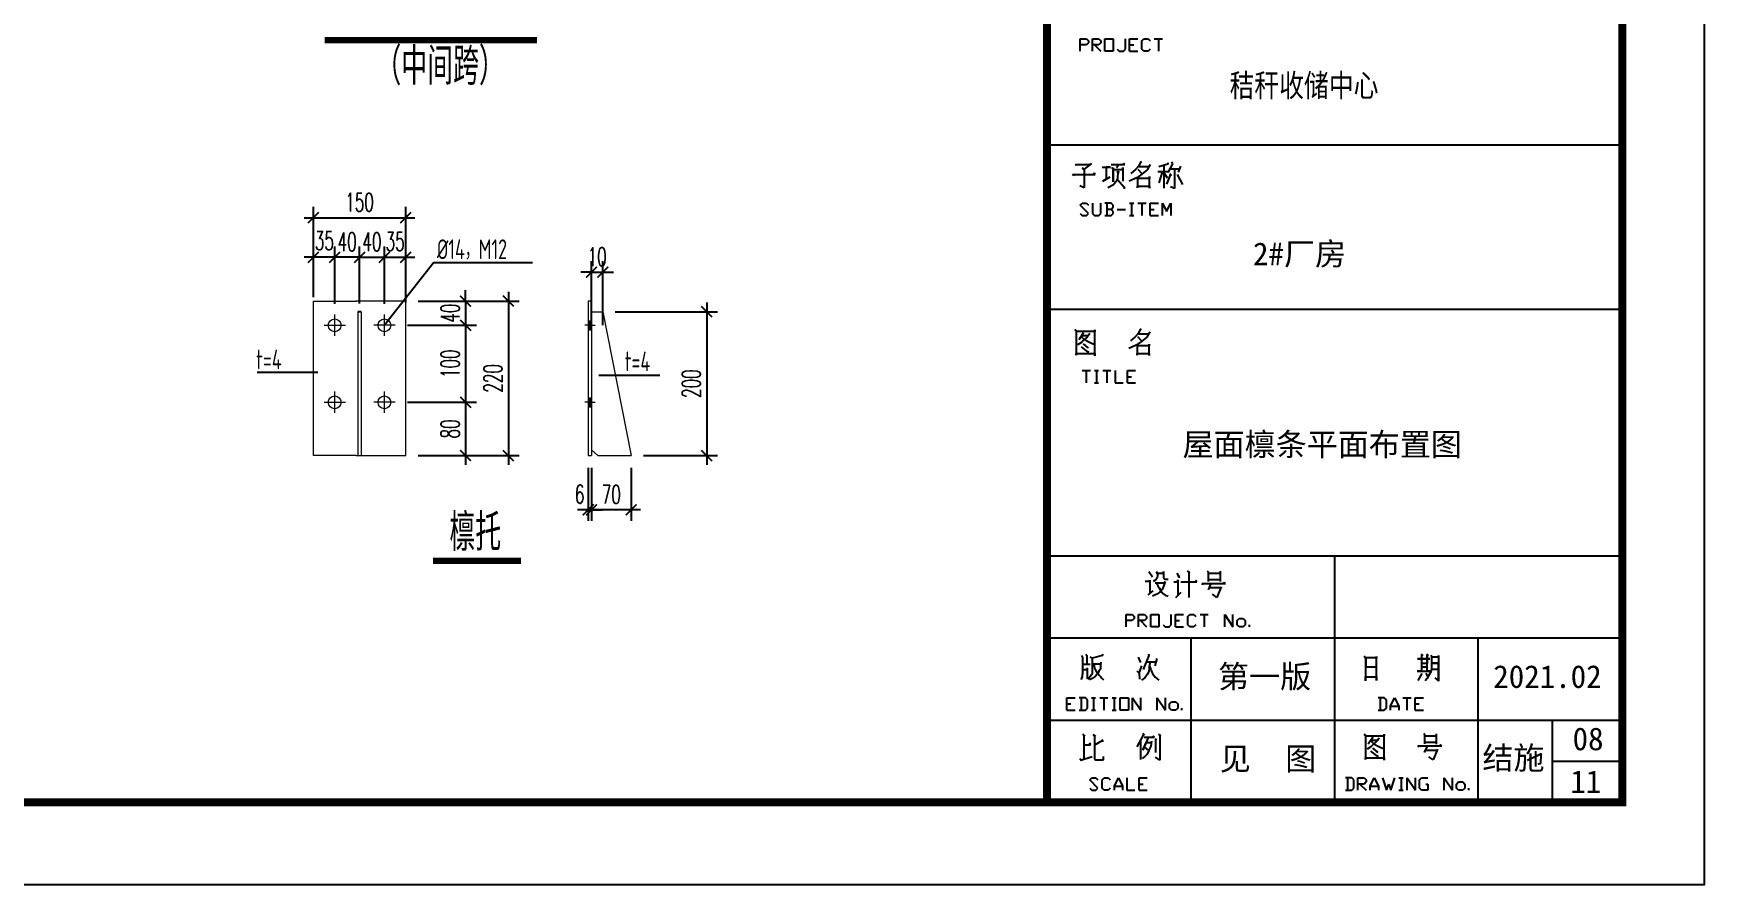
# Model space of a CAD drawing. Extents: x -307088 to 5640332, y -3541089 to -2181377.
# Drawn here: x 5560531 to 5591026, y -3411089 to -3395557 of the extents above; entities that cross this region are included whole.
import ezdxf

# ---------------------------------------------------------------- set-up
doc = ezdxf.new("R2010")
doc.units = 0
doc.header["$LTSCALE"] = 100
doc.header["$MEASUREMENT"] = 0
doc.layers.get('0').update_dxf_attribs({"linetype": 'CONTINUOUS'})
doc.layers.get('DEFPOINTS').update_dxf_attribs({"linetype": 'CONTINUOUS'})
for name, color, linetype in [('PUB_DIM', 3, 'CONTINUOUS'), ('PUB_TEXT', 7, 'CONTINUOUS'), ('PUB_TITLE', 4, 'CONTINUOUS'), ('标注', 7, 'CONTINUOUS'), ('螺栓', 15, 'CONTINUOUS')]:
    doc.layers.add(name, color=color, linetype=linetype)
doc.layers.add('轮廓线', color=3, linetype='CONTINUOUS', lineweight=9)
doc.styles.add('_HZTXT', font='tssdeng.shx', dxfattribs={"width": 0.8, "bigfont": 'HZTXT.shx'})
doc.styles.add('DIM_FONT', font='SIMPLEX.shx', dxfattribs={"width": 0.6, "bigfont": 'hztxt.shx'})
doc.styles.add('HZTXT1', font='simplex.shx', dxfattribs={"width": 0.7, "height": 1000, "bigfont": 'hztxt.shx'})
doc.styles.add('图签2', font='simhei.ttf', dxfattribs={"height": 1000})

# ---------------------------------------------------------------- blocks, each defined once
blk = doc.blocks.new('A$C24767006')
at = {"layer": 'PUB_TITLE'}
for p, q in [((683, 13972, 1874), (795, 13972, 1874)), ((683, 13747, 1874), (683, 13972, 1874)), ((795, 13859, 1874), (683, 13859, 1874)), ((795, 13972, 1874), (833, 13934, 1874)), ((833, 13897, 1874), (795, 13859, 1874)), ((833, 13934, 1874), (833, 13897, 1874)), ((908, 13972, 1874), (1020, 13972, 1874)), ((908, 13747, 1874), (908, 13972, 1874)), ((1020, 13859, 1874), (908, 13859, 1874)), ((945, 13859, 1874), (1058, 13747, 1874)), ((1020, 13972, 1874), (1058, 13934, 1874)), ((1058, 13897, 1874), (1020, 13859, 1874)), ((1058, 13934, 1874), (1058, 13897, 1874)), ((1133, 13972, 1874), (1283, 13972, 1874)), ((1133, 13747, 1874), (1133, 13972, 1874)), ((1283, 13747, 1874), (1133, 13747, 1874)), ((1283, 13972, 1874), (1283, 13747, 1874)), ((1358, 13784, 1874), (1395, 13747, 1874)), ((1395, 13747, 1874), (1470, 13747, 1874)), ((1470, 13747, 1874), (1508, 13784, 1874)), ((1508, 13784, 1874), (1508, 13972, 1874)), ((1583, 13972, 1874), (1733, 13972, 1874)), ((1583, 13747, 1874), (1583, 13972, 1874)), ((1583, 13859, 1874), (1658, 13859, 1874)), ((1583, 13747, 1874), (1733, 13747, 1874)), ((1808, 13934, 1874), (1845, 13972, 1874)), ((1808, 13784, 1874), (1808, 13934, 1874)), ((1845, 13747, 1874), (1808, 13784, 1874)), ((1845, 13972, 1874), (1920, 13972, 1874)), ((1920, 13747, 1874), (1845, 13747, 1874)), ((1920, 13972, 1874), (1958, 13934, 1874)), ((1958, 13784, 1874), (1920, 13747, 1874)), ((2033, 13972, 1874), (2183, 13972, 1874)), ((2108, 13972, 1874), (2108, 13747, 1874)), ((75, 12038, 1874), (10575, 12038, 1874)), ((593, 11677, 1874), (866, 11677, 1874)), ((609, 11661, 1874), (593, 11677, 1874)), ((625, 11677, 1874), (609, 11661, 1874)), ((719, 11609, 1874), (756, 11593, 1874)), ((756, 11593, 1874), (719, 11609, 1874)), ((887, 11698, 1874), (756, 11593, 1874)), ((756, 11593, 1874), (756, 11252, 1874)), ((866, 11677, 1874), (887, 11698, 1874)), ((1082, 11630, 1874), (1234, 11630, 1874)), ((1155, 11630, 1874), (1155, 11409, 1874)), ((1234, 11630, 1874), (1155, 11630, 1874)), ((1244, 11677, 1874), (1496, 11677, 1874)), ((1255, 11624, 1874), (1281, 11609, 1874)), ((1281, 11609, 1874), (1281, 11362, 1874)), ((1386, 11672, 1874), (1344, 11614, 1874)), ((1475, 11698, 1874), (1460, 11677, 1874)), ((1460, 11624, 1874), (1460, 11372, 1874)), ((1460, 11588, 1874), (1460, 11624, 1874)), ((1496, 11677, 1874), (1475, 11698, 1874)), ((1743, 11645, 1874), (1691, 11588, 1874)), ((1733, 11593, 1874), (1806, 11514, 1874)), ((1790, 11724, 1874), (1743, 11645, 1874)), ((1754, 11640, 1874), (1932, 11640, 1874)), ((1780, 11740, 1874), (1801, 11714, 1874)), ((1801, 11714, 1874), (1790, 11724, 1874)), ((1958, 11677, 1874), (1906, 11582, 1874)), ((1932, 11640, 1874), (1958, 11677, 1874)), ((2279, 11682, 1874), (2116, 11635, 1874)), ((2210, 11661, 1874), (2210, 11246, 1874)), ((2279, 11708, 1874), (2279, 11682, 1874)), ((2368, 11687, 1874), (2279, 11530, 1874)), ((2310, 11598, 1874), (2494, 11598, 1874)), ((2347, 11729, 1874), (2368, 11687, 1874)), ((2399, 11598, 1874), (2399, 11241, 1874)), ((2510, 11645, 1874), (2468, 11540, 1874)), ((541, 11493, 1874), (956, 11493, 1874)), ((562, 11477, 1874), (541, 11493, 1874)), ((588, 11498, 1874), (562, 11477, 1874)), ((756, 11252, 1874), (672, 11288, 1874)), ((935, 11519, 1874), (914, 11498, 1874)), ((956, 11493, 1874), (935, 11519, 1874)), ((1097, 11372, 1874), (1229, 11451, 1874)), ((1155, 11409, 1874), (1097, 11372, 1874)), ((1286, 11304, 1874), (1187, 11252, 1874)), ((1281, 11588, 1874), (1460, 11588, 1874)), ((1281, 11362, 1874), (1281, 11588, 1874)), ((1334, 11362, 1874), (1286, 11304, 1874)), ((1360, 11425, 1874), (1334, 11362, 1874)), ((1344, 11551, 1874), (1391, 11535, 1874)), ((1370, 11546, 1874), (1360, 11425, 1874)), ((1391, 11535, 1874), (1370, 11546, 1874)), ((1370, 11399, 1874), (1481, 11262, 1874)), ((1712, 11435, 1874), (1575, 11372, 1874)), ((1691, 11588, 1874), (1607, 11514, 1874)), ((1806, 11504, 1874), (1712, 11435, 1874)), ((1717, 11451, 1874), (1727, 11441, 1874)), ((1727, 11441, 1874), (1727, 11252, 1874)), ((1948, 11425, 1874), (1738, 11425, 1874)), ((1906, 11582, 1874), (1806, 11504, 1874)), ((1948, 11456, 1874), (1948, 11425, 1874)), ((1948, 11246, 1874), (1948, 11456, 1874)), ((2100, 11551, 1874), (2279, 11551, 1874)), ((2179, 11540, 1874), (2116, 11341, 1874)), ((2221, 11514, 1874), (2268, 11435, 1874)), ((2331, 11504, 1874), (2258, 11320, 1874)), ((2315, 11514, 1874), (2347, 11477, 1874)), ((2452, 11498, 1874), (2546, 11315, 1874)), ((1486, 11278, 1874), (1481, 11236, 1874)), ((1481, 11262, 1874), (1486, 11278, 1874)), ((1727, 11283, 1874), (1948, 11283, 1874)), ((1727, 11252, 1874), (1727, 11283, 1874)), ((1948, 11283, 1874), (1948, 11246, 1874)), ((2399, 11241, 1874), (2331, 11273, 1874)), ((683, 10934, 1874), (720, 10972, 1874)), ((833, 10784, 1874), (683, 10934, 1874)), ((683, 10784, 1874), (720, 10747, 1874)), ((720, 10972, 1874), (795, 10972, 1874)), ((720, 10747, 1874), (795, 10747, 1874)), ((795, 10972, 1874), (833, 10934, 1874)), ((795, 10747, 1874), (833, 10784, 1874)), ((908, 10972, 1874), (908, 10784, 1874)), ((908, 10784, 1874), (945, 10747, 1874)), ((945, 10747, 1874), (1020, 10747, 1874)), ((1020, 10747, 1874), (1058, 10784, 1874)), ((1058, 10784, 1874), (1058, 10972, 1874)), ((1245, 10972, 1874), (1133, 10972, 1874)), ((1133, 10747, 1874), (1245, 10747, 1874)), ((1170, 10972, 1874), (1170, 10747, 1874)), ((1245, 10859, 1874), (1170, 10859, 1874)), ((1283, 10934, 1874), (1245, 10972, 1874)), ((1245, 10859, 1874), (1283, 10897, 1874)), ((1283, 10822, 1874), (1245, 10859, 1874)), ((1245, 10747, 1874), (1283, 10784, 1874)), ((1283, 10897, 1874), (1283, 10934, 1874)), ((1283, 10784, 1874), (1283, 10822, 1874)), ((1358, 10859, 1874), (1508, 10859, 1874)), ((1583, 10972, 1874), (1658, 10972, 1874)), ((1583, 10747, 1874), (1658, 10747, 1874)), ((1620, 10972, 1874), (1620, 10747, 1874)), ((1733, 10972, 1874), (1883, 10972, 1874)), ((1808, 10972, 1874), (1808, 10747, 1874)), ((1958, 10972, 1874), (2108, 10972, 1874)), ((1958, 10747, 1874), (1958, 10972, 1874)), ((1958, 10859, 1874), (2033, 10859, 1874)), ((1958, 10747, 1874), (2108, 10747, 1874)), ((2183, 10972, 1874), (2258, 10822, 1874)), ((2183, 10747, 1874), (2183, 10972, 1874)), ((2258, 10822, 1874), (2333, 10972, 1874)), ((2333, 10972, 1874), (2333, 10747, 1874)), ((75, 9038, 1874), (10575, 9038, 1874)), ((576, 8665, 1874), (607, 8644, 1874)), ((607, 8644, 1874), (607, 8198, 1874)), ((949, 8628, 1874), (607, 8628, 1874)), ((733, 8597, 1874), (655, 8481, 1874)), ((718, 8607, 1874), (744, 8586, 1874)), ((718, 8555, 1874), (823, 8555, 1874)), ((744, 8586, 1874), (733, 8597, 1874)), ((854, 8591, 1874), (807, 8528, 1874)), ((823, 8555, 1874), (854, 8591, 1874)), ((949, 8660, 1874), (949, 8628, 1874)), ((949, 8187, 1874), (949, 8660, 1874)), ((1736, 8591, 1874), (1684, 8534, 1874)), ((1726, 8539, 1874), (1799, 8460, 1874)), ((1783, 8670, 1874), (1736, 8591, 1874)), ((1747, 8586, 1874), (1925, 8586, 1874)), ((1773, 8686, 1874), (1794, 8660, 1874)), ((1794, 8660, 1874), (1783, 8670, 1874)), ((1951, 8623, 1874), (1899, 8528, 1874)), ((1925, 8586, 1874), (1951, 8623, 1874)), ((702, 8429, 1874), (634, 8387, 1874)), ((697, 8350, 1874), (823, 8255, 1874)), ((749, 8476, 1874), (702, 8429, 1874)), ((707, 8534, 1874), (760, 8486, 1874)), ((733, 8408, 1874), (817, 8339, 1874)), ((807, 8528, 1874), (749, 8476, 1874)), ((760, 8486, 1874), (828, 8450, 1874)), ((823, 8350, 1874), (807, 8324, 1874)), ((833, 8271, 1874), (812, 8245, 1874)), ((817, 8339, 1874), (823, 8350, 1874)), ((823, 8255, 1874), (833, 8271, 1874)), ((828, 8450, 1874), (886, 8418, 1874)), ((886, 8418, 1874), (938, 8402, 1874)), ((1705, 8381, 1874), (1568, 8318, 1874)), ((1684, 8534, 1874), (1600, 8460, 1874)), ((1799, 8450, 1874), (1705, 8381, 1874)), ((1710, 8397, 1874), (1720, 8387, 1874)), ((1720, 8387, 1874), (1720, 8198, 1874)), ((1941, 8371, 1874), (1731, 8371, 1874)), ((1899, 8528, 1874), (1799, 8450, 1874)), ((1941, 8402, 1874), (1941, 8371, 1874)), ((1941, 8192, 1874), (1941, 8402, 1874)), ((607, 8229, 1874), (949, 8229, 1874)), ((607, 8198, 1874), (607, 8229, 1874)), ((949, 8229, 1874), (949, 8187, 1874)), ((1720, 8229, 1874), (1941, 8229, 1874)), ((1720, 8198, 1874), (1720, 8229, 1874)), ((1941, 8229, 1874), (1941, 8192, 1874)), ((718, 7917, 1874), (868, 7917, 1874)), ((793, 7917, 1874), (793, 7692, 1874)), ((943, 7917, 1874), (1018, 7917, 1874)), ((943, 7692, 1874), (1018, 7692, 1874)), ((981, 7917, 1874), (981, 7692, 1874)), ((1093, 7917, 1874), (1243, 7917, 1874)), ((1168, 7917, 1874), (1168, 7692, 1874)), ((1318, 7917, 1874), (1318, 7692, 1874)), ((1318, 7692, 1874), (1468, 7692, 1874)), ((1543, 7917, 1874), (1693, 7917, 1874)), ((1543, 7692, 1874), (1543, 7917, 1874)), ((1543, 7804, 1874), (1618, 7804, 1874)), ((1543, 7692, 1874), (1693, 7692, 1874)), ((75, 4538, 1874), (10575, 4538, 1874)), ((5323, 4538, 1874), (5323, 38, 1874)), ((1864, 4076, 1874), (1953, 4076, 1874)), ((1932, 4250, 1874), (2001, 4155, 1874)), ((1953, 4092, 1874), (1953, 3856, 1874)), ((1953, 4076, 1874), (1953, 4092, 1874)), ((2064, 4097, 1874), (2011, 4066, 1874)), ((2048, 4045, 1874), (2221, 4045, 1874)), ((2085, 4134, 1874), (2064, 4097, 1874)), ((2069, 4250, 1874), (2085, 4223, 1874)), ((2079, 4024, 1874), (2100, 3992, 1874)), ((2085, 4223, 1874), (2090, 4176, 1874)), ((2090, 4176, 1874), (2085, 4134, 1874)), ((2090, 4223, 1874), (2200, 4223, 1874)), ((2100, 3992, 1874), (2121, 3950, 1874)), ((2205, 3998, 1874), (2174, 3924, 1874)), ((2200, 4250, 1874), (2200, 4139, 1874)), ((2200, 4223, 1874), (2200, 4250, 1874)), ((2200, 4139, 1874), (2211, 4118, 1874)), ((2232, 4066, 1874), (2205, 3998, 1874)), ((2211, 4118, 1874), (2232, 4108, 1874)), ((2221, 4045, 1874), (2232, 4066, 1874)), ((2232, 4108, 1874), (2289, 4108, 1874)), ((2389, 4061, 1874), (2463, 4061, 1874)), ((2442, 4223, 1874), (2489, 4139, 1874)), ((2463, 4097, 1874), (2463, 3809, 1874)), ((2463, 4061, 1874), (2463, 4097, 1874)), ((2499, 4155, 1874), (2468, 4171, 1874)), ((2489, 4139, 1874), (2499, 4155, 1874)), ((2520, 4061, 1874), (2809, 4061, 1874)), ((2636, 4265, 1874), (2678, 4229, 1874)), ((2662, 4250, 1874), (2662, 3777, 1874)), ((2678, 4229, 1874), (2662, 4250, 1874)), ((2793, 4087, 1874), (2778, 4061, 1874)), ((2809, 4061, 1874), (2793, 4087, 1874)), ((2898, 4034, 1874), (3334, 4034, 1874)), ((2925, 4013, 1874), (2898, 4034, 1874)), ((2935, 4029, 1874), (2925, 4013, 1874)), ((2998, 4260, 1874), (3019, 4244, 1874)), ((3014, 4218, 1874), (3229, 4218, 1874)), ((3014, 4103, 1874), (3229, 4103, 1874)), ((3066, 4029, 1874), (3014, 3914, 1874)), ((3019, 4244, 1874), (3019, 4071, 1874)), ((3255, 3971, 1874), (3177, 3777, 1874)), ((3234, 4255, 1874), (3234, 4066, 1874)), ((3308, 4050, 1874), (3282, 4029, 1874)), ((3334, 4034, 1874), (3308, 4050, 1874)), ((1922, 3824, 1874), (2011, 3898, 1874)), ((1953, 3856, 1874), (1922, 3824, 1874)), ((2079, 3835, 1874), (2001, 3803, 1874)), ((2132, 3872, 1874), (2079, 3835, 1874)), ((2121, 3950, 1874), (2158, 3893, 1874)), ((2174, 3924, 1874), (2132, 3872, 1874)), ((2158, 3893, 1874), (2190, 3851, 1874)), ((2190, 3851, 1874), (2232, 3819, 1874)), ((2232, 3819, 1874), (2284, 3798, 1874)), ((2426, 3777, 1874), (2526, 3872, 1874)), ((3030, 3956, 1874), (3234, 3956, 1874)), ((3177, 3777, 1874), (3098, 3835, 1874)), ((1519, 3467, 1874), (1631, 3467, 1874)), ((1519, 3242, 1874), (1519, 3467, 1874)), ((1631, 3467, 1874), (1669, 3429, 1874)), ((1669, 3392, 1874), (1631, 3354, 1874)), ((1669, 3429, 1874), (1669, 3392, 1874)), ((1744, 3467, 1874), (1856, 3467, 1874)), ((1744, 3242, 1874), (1744, 3467, 1874)), ((1856, 3467, 1874), (1894, 3429, 1874)), ((1894, 3392, 1874), (1856, 3354, 1874)), ((1894, 3429, 1874), (1894, 3392, 1874)), ((1969, 3467, 1874), (2119, 3467, 1874)), ((1969, 3242, 1874), (1969, 3467, 1874)), ((2119, 3467, 1874), (2119, 3242, 1874)), ((2344, 3279, 1874), (2344, 3467, 1874)), ((2419, 3467, 1874), (2569, 3467, 1874)), ((2419, 3242, 1874), (2419, 3467, 1874)), ((2644, 3429, 1874), (2681, 3467, 1874)), ((2644, 3279, 1874), (2644, 3429, 1874)), ((2681, 3467, 1874), (2756, 3467, 1874)), ((2756, 3467, 1874), (2794, 3429, 1874)), ((2869, 3467, 1874), (3019, 3467, 1874)), ((2944, 3467, 1874), (2944, 3242, 1874)), ((3319, 3467, 1874), (3469, 3242, 1874)), ((3319, 3242, 1874), (3319, 3467, 1874)), ((3469, 3242, 1874), (3469, 3467, 1874)), ((3544, 3354, 1874), (3581, 3392, 1874)), ((3581, 3392, 1874), (3656, 3392, 1874)), ((3656, 3392, 1874), (3694, 3354, 1874)), ((1631, 3354, 1874), (1519, 3354, 1874)), ((1856, 3354, 1874), (1744, 3354, 1874)), ((1781, 3354, 1874), (1894, 3242, 1874)), ((2119, 3242, 1874), (1969, 3242, 1874)), ((2194, 3279, 1874), (2231, 3242, 1874)), ((2231, 3242, 1874), (2306, 3242, 1874)), ((2306, 3242, 1874), (2344, 3279, 1874)), ((2419, 3354, 1874), (2494, 3354, 1874)), ((2419, 3242, 1874), (2569, 3242, 1874)), ((2681, 3242, 1874), (2644, 3279, 1874)), ((2756, 3242, 1874), (2681, 3242, 1874)), ((2794, 3279, 1874), (2756, 3242, 1874)), ((3544, 3279, 1874), (3544, 3354, 1874)), ((3581, 3242, 1874), (3544, 3279, 1874)), ((3656, 3242, 1874), (3581, 3242, 1874)), ((3694, 3279, 1874), (3656, 3242, 1874)), ((3694, 3354, 1874), (3694, 3279, 1874)), ((3769, 3242, 1874), (3769, 3279, 1874)), ((75, 3038, 1874), (10575, 3038, 1874)), ((1926, 2746, 1874), (1936, 2715, 1874)), ((2698, 3038, 1874), (2698, 38, 1874)), ((6901, 2746, 1874), (6932, 2720, 1874)), ((7006, 2746, 1874), (7032, 2720, 1874)), ((7936, 3038, 1874), (7936, 38, 1874)), ((703, 2715, 1874), (724, 2683, 1874)), ((724, 2683, 1874), (724, 2384, 1874)), ((724, 2557, 1874), (865, 2557, 1874)), ((729, 2463, 1874), (808, 2463, 1874)), ((781, 2741, 1874), (802, 2715, 1874)), ((802, 2715, 1874), (802, 2557, 1874)), ((808, 2494, 1874), (808, 2290, 1874)), ((897, 2668, 1874), (865, 2694, 1874)), ((1091, 2715, 1874), (897, 2668, 1874)), ((902, 2673, 1874), (902, 2389, 1874)), ((907, 2568, 1874), (1060, 2568, 1874)), ((928, 2552, 1874), (939, 2526, 1874)), ((939, 2526, 1874), (944, 2489, 1874)), ((944, 2489, 1874), (955, 2463, 1874)), ((955, 2463, 1874), (981, 2421, 1874)), ((1039, 2458, 1874), (1023, 2431, 1874)), ((1049, 2479, 1874), (1039, 2458, 1874)), ((1054, 2510, 1874), (1049, 2479, 1874)), ((1060, 2594, 1874), (1054, 2552, 1874)), ((1054, 2552, 1874), (1054, 2510, 1874)), ((1086, 2741, 1874), (1091, 2715, 1874)), ((1737, 2689, 1874), (1784, 2589, 1874)), ((1758, 2395, 1874), (1805, 2531, 1874)), ((1936, 2715, 1874), (1831, 2463, 1874)), ((1889, 2605, 1874), (2062, 2605, 1874)), ((1942, 2473, 1874), (1931, 2437, 1874)), ((1942, 2594, 1874), (1952, 2573, 1874)), ((1952, 2573, 1874), (1942, 2510, 1874)), ((1942, 2510, 1874), (1942, 2473, 1874)), ((1947, 2521, 1874), (1957, 2494, 1874)), ((1957, 2494, 1874), (1968, 2468, 1874)), ((1968, 2468, 1874), (1978, 2442, 1874)), ((1978, 2442, 1874), (1989, 2416, 1874)), ((2078, 2662, 1874), (2041, 2531, 1874)), ((5866, 2710, 1874), (5887, 2678, 1874)), ((5887, 2678, 1874), (5887, 2258, 1874)), ((5893, 2673, 1874), (5893, 2510, 1874)), ((6087, 2673, 1874), (5893, 2673, 1874)), ((5893, 2510, 1874), (6092, 2510, 1874)), ((6087, 2699, 1874), (6087, 2673, 1874)), ((6087, 2263, 1874), (6087, 2699, 1874)), ((6838, 2657, 1874), (7063, 2657, 1874)), ((7011, 2657, 1874), (6838, 2657, 1874)), ((6901, 2510, 1874), (7011, 2510, 1874)), ((7011, 2573, 1874), (6906, 2573, 1874)), ((6911, 2736, 1874), (6911, 2431, 1874)), ((6932, 2720, 1874), (6911, 2736, 1874)), ((7011, 2736, 1874), (7011, 2657, 1874)), ((7011, 2431, 1874), (7011, 2736, 1874)), ((7011, 2657, 1874), (7011, 2573, 1874)), ((7063, 2657, 1874), (7011, 2657, 1874)), ((7090, 2463, 1874), (7074, 2410, 1874)), ((7079, 2725, 1874), (7090, 2699, 1874)), ((7090, 2699, 1874), (7090, 2463, 1874)), ((7090, 2694, 1874), (7221, 2694, 1874)), ((7100, 2578, 1874), (7216, 2578, 1874)), ((7221, 2578, 1874), (7100, 2578, 1874)), ((7216, 2463, 1874), (7100, 2463, 1874)), ((7216, 2578, 1874), (7216, 2463, 1874)), ((7221, 2720, 1874), (7221, 2248, 1874)), ((7221, 2694, 1874), (7221, 2720, 1874)), ((7221, 2248, 1874), (7221, 2578, 1874)), ((708, 2305, 1874), (697, 2274, 1874)), ((718, 2337, 1874), (708, 2305, 1874)), ((724, 2384, 1874), (718, 2358, 1874)), ((718, 2358, 1874), (718, 2337, 1874)), ((886, 2363, 1874), (823, 2279, 1874)), ((897, 2295, 1874), (850, 2274, 1874)), ((902, 2389, 1874), (886, 2363, 1874)), ((934, 2321, 1874), (897, 2295, 1874)), ((960, 2342, 1874), (934, 2321, 1874)), ((986, 2368, 1874), (960, 2342, 1874)), ((981, 2421, 1874), (1002, 2389, 1874)), ((1007, 2400, 1874), (986, 2368, 1874)), ((1002, 2389, 1874), (1028, 2358, 1874)), ((1023, 2431, 1874), (1007, 2400, 1874)), ((1028, 2358, 1874), (1049, 2332, 1874)), ((1049, 2332, 1874), (1075, 2305, 1874)), ((1075, 2305, 1874), (1107, 2274, 1874)), ((1716, 2437, 1874), (1758, 2395, 1874)), ((1758, 2395, 1874), (1763, 2284, 1874)), ((1858, 2311, 1874), (1800, 2269, 1874)), ((1879, 2332, 1874), (1858, 2311, 1874)), ((1894, 2353, 1874), (1879, 2332, 1874)), ((1910, 2379, 1874), (1894, 2353, 1874)), ((1926, 2405, 1874), (1910, 2379, 1874)), ((1931, 2437, 1874), (1926, 2405, 1874)), ((1989, 2416, 1874), (1999, 2389, 1874)), ((1999, 2389, 1874), (2015, 2368, 1874)), ((2015, 2368, 1874), (2036, 2342, 1874)), ((2036, 2342, 1874), (2052, 2321, 1874)), ((2052, 2321, 1874), (2078, 2300, 1874)), ((2078, 2300, 1874), (2115, 2269, 1874)), ((5887, 2326, 1874), (6087, 2326, 1874)), ((5887, 2258, 1874), (5887, 2326, 1874)), ((6087, 2326, 1874), (6087, 2263, 1874)), ((6832, 2431, 1874), (7074, 2431, 1874)), ((6911, 2431, 1874), (6832, 2431, 1874)), ((6916, 2389, 1874), (6843, 2263, 1874)), ((7011, 2295, 1874), (6979, 2258, 1874)), ((6990, 2395, 1874), (7021, 2332, 1874)), ((7074, 2431, 1874), (7011, 2431, 1874)), ((7037, 2347, 1874), (7011, 2295, 1874)), ((7074, 2410, 1874), (7037, 2347, 1874)), ((7153, 2311, 1874), (7221, 2258, 1874)), ((437, 1946, 1874), (587, 1946, 1874)), ((437, 1721, 1874), (437, 1946, 1874)), ((437, 1834, 1874), (512, 1834, 1874)), ((775, 1946, 1874), (662, 1946, 1874)), ((700, 1946, 1874), (700, 1721, 1874)), ((812, 1909, 1874), (775, 1946, 1874)), ((812, 1759, 1874), (812, 1909, 1874)), ((887, 1946, 1874), (962, 1946, 1874)), ((925, 1946, 1874), (925, 1721, 1874)), ((1037, 1946, 1874), (1187, 1946, 1874)), ((1112, 1946, 1874), (1112, 1721, 1874)), ((1262, 1946, 1874), (1337, 1946, 1874)), ((1300, 1946, 1874), (1300, 1721, 1874)), ((1412, 1946, 1874), (1562, 1946, 1874)), ((1412, 1721, 1874), (1412, 1946, 1874)), ((1562, 1946, 1874), (1562, 1721, 1874)), ((1637, 1946, 1874), (1787, 1721, 1874)), ((1637, 1721, 1874), (1637, 1946, 1874)), ((1787, 1721, 1874), (1787, 1946, 1874)), ((2087, 1946, 1874), (2237, 1721, 1874)), ((2087, 1721, 1874), (2087, 1946, 1874)), ((2237, 1721, 1874), (2237, 1946, 1874)), ((2312, 1834, 1874), (2350, 1871, 1874)), ((2312, 1759, 1874), (2312, 1834, 1874)), ((2350, 1871, 1874), (2425, 1871, 1874)), ((2425, 1871, 1874), (2462, 1834, 1874)), ((2462, 1834, 1874), (2462, 1759, 1874)), ((6231, 1946, 1874), (6118, 1946, 1874)), ((6156, 1946, 1874), (6156, 1721, 1874)), ((6268, 1909, 1874), (6231, 1946, 1874)), ((6268, 1759, 1874), (6268, 1909, 1874)), ((6343, 1796, 1874), (6418, 1946, 1874)), ((6418, 1946, 1874), (6493, 1796, 1874)), ((6568, 1946, 1874), (6718, 1946, 1874)), ((6643, 1946, 1874), (6643, 1721, 1874)), ((6793, 1946, 1874), (6943, 1946, 1874)), ((6793, 1721, 1874), (6793, 1946, 1874)), ((6793, 1834, 1874), (6868, 1834, 1874)), ((75, 1538, 1874), (10575, 1538, 1874)), ((437, 1721, 1874), (587, 1721, 1874)), ((662, 1721, 1874), (775, 1721, 1874)), ((775, 1721, 1874), (812, 1759, 1874)), ((887, 1721, 1874), (962, 1721, 1874)), ((1262, 1721, 1874), (1337, 1721, 1874)), ((1562, 1721, 1874), (1412, 1721, 1874)), ((2350, 1721, 1874), (2312, 1759, 1874)), ((2425, 1721, 1874), (2350, 1721, 1874)), ((2462, 1759, 1874), (2425, 1721, 1874)), ((2537, 1721, 1874), (2537, 1759, 1874)), ((6118, 1721, 1874), (6231, 1721, 1874)), ((6231, 1721, 1874), (6268, 1759, 1874)), ((6343, 1796, 1874), (6493, 1796, 1874)), ((6343, 1721, 1874), (6343, 1796, 1874)), ((6493, 1796, 1874), (6493, 1721, 1874)), ((6793, 1721, 1874), (6943, 1721, 1874)), ((9296, 1538, 1874), (9296, 38, 1874)), ((725, 1280, 1874), (767, 1248, 1874)), ((746, 1259, 1874), (746, 823, 1874)), ((914, 1275, 1874), (961, 1248, 1874)), ((945, 1259, 1874), (945, 834, 1874)), ((1838, 1275, 1874), (1712, 1049, 1874)), ((1822, 1301, 1874), (1854, 1264, 1874)), ((1922, 1222, 1874), (1822, 991, 1874)), ((1854, 1264, 1874), (1838, 1275, 1874)), ((1848, 1227, 1874), (2037, 1227, 1874)), ((2016, 1248, 1874), (2001, 1227, 1874)), ((2037, 1227, 1874), (2016, 1248, 1874)), ((2111, 1285, 1874), (2153, 1259, 1874)), ((2132, 1269, 1874), (2132, 807, 1874)), ((2153, 1259, 1874), (2132, 1269, 1874)), ((5857, 1285, 1874), (5889, 1264, 1874)), ((5889, 1264, 1874), (5889, 818, 1874)), ((6230, 1248, 1874), (5889, 1248, 1874)), ((5999, 1227, 1874), (6025, 1206, 1874)), ((6230, 1280, 1874), (6230, 1248, 1874)), ((6230, 807, 1874), (6230, 1280, 1874)), ((6944, 1296, 1874), (6965, 1280, 1874)), ((6960, 1254, 1874), (7175, 1254, 1874)), ((6965, 1280, 1874), (6965, 1107, 1874)), ((7180, 1290, 1874), (7180, 1101, 1874)), ((746, 1086, 1874), (872, 1086, 1874)), ((861, 1117, 1874), (830, 1086, 1874)), ((872, 1086, 1874), (861, 1117, 1874)), ((1087, 1164, 1874), (945, 1080, 1874)), ((1077, 1185, 1874), (1092, 1143, 1874)), ((1780, 1164, 1874), (1780, 818, 1874)), ((1822, 991, 1874), (1885, 1128, 1874)), ((1848, 1054, 1874), (1932, 981, 1874)), ((1885, 1128, 1874), (1980, 1128, 1874)), ((1927, 965, 1874), (1896, 912, 1874)), ((1948, 1012, 1874), (1927, 965, 1874)), ((1969, 1065, 1874), (1948, 1012, 1874)), ((1985, 1154, 1874), (1969, 1065, 1874)), ((2048, 1201, 1874), (2074, 1180, 1874)), ((2058, 1185, 1874), (2058, 949, 1874)), ((2074, 1180, 1874), (2058, 1185, 1874)), ((5983, 1049, 1874), (5915, 1007, 1874)), ((6015, 1217, 1874), (5936, 1101, 1874)), ((5978, 970, 1874), (6104, 876, 1874)), ((6030, 1096, 1874), (5983, 1049, 1874)), ((5988, 1154, 1874), (6041, 1107, 1874)), ((5999, 1175, 1874), (6104, 1175, 1874)), ((6025, 1206, 1874), (6015, 1217, 1874)), ((6015, 1028, 1874), (6099, 960, 1874)), ((6088, 1149, 1874), (6030, 1096, 1874)), ((6041, 1107, 1874), (6109, 1070, 1874)), ((6135, 1212, 1874), (6088, 1149, 1874)), ((6104, 970, 1874), (6088, 944, 1874)), ((6099, 960, 1874), (6104, 970, 1874)), ((6104, 1175, 1874), (6135, 1212, 1874)), ((6109, 1070, 1874), (6167, 1038, 1874)), ((6167, 1038, 1874), (6219, 1023, 1874)), ((6844, 1070, 1874), (7280, 1070, 1874)), ((6870, 1049, 1874), (6844, 1070, 1874)), ((6881, 1065, 1874), (6870, 1049, 1874)), ((6960, 1138, 1874), (7175, 1138, 1874)), ((7012, 1065, 1874), (6960, 949, 1874)), ((6975, 991, 1874), (7180, 991, 1874)), ((7201, 1007, 1874), (7122, 813, 1874)), ((7254, 1086, 1874), (7227, 1065, 1874)), ((7280, 1070, 1874), (7254, 1086, 1874)), ((672, 839, 1874), (704, 802, 1874)), ((693, 807, 1874), (898, 876, 1874)), ((945, 834, 1874), (945, 823, 1874)), ((945, 823, 1874), (966, 813, 1874)), ((966, 813, 1874), (1108, 813, 1874)), ((1108, 813, 1874), (1108, 876, 1874)), ((1859, 876, 1874), (1812, 839, 1874)), ((1896, 912, 1874), (1859, 876, 1874)), ((2132, 807, 1874), (2053, 860, 1874)), ((5889, 849, 1874), (6230, 849, 1874)), ((5889, 818, 1874), (5889, 849, 1874)), ((6114, 891, 1874), (6093, 865, 1874)), ((6104, 876, 1874), (6114, 891, 1874)), ((6230, 849, 1874), (6230, 807, 1874)), ((7122, 813, 1874), (7044, 870, 1874)), ((9296, 788, 1874), (10575, 788, 1874)), ((856, 447, 1874), (894, 485, 1874)), ((1006, 297, 1874), (856, 447, 1874)), ((894, 485, 1874), (969, 485, 1874)), ((969, 485, 1874), (1006, 447, 1874)), ((1081, 447, 1874), (1119, 485, 1874)), ((1081, 297, 1874), (1081, 447, 1874)), ((1119, 485, 1874), (1194, 485, 1874)), ((1194, 485, 1874), (1231, 447, 1874)), ((1306, 335, 1874), (1381, 485, 1874)), ((1306, 335, 1874), (1456, 335, 1874)), ((1306, 260, 1874), (1306, 335, 1874)), ((1381, 485, 1874), (1456, 335, 1874)), ((1456, 335, 1874), (1456, 260, 1874)), ((1531, 485, 1874), (1531, 260, 1874)), ((1756, 485, 1874), (1906, 485, 1874)), ((1756, 260, 1874), (1756, 485, 1874)), ((1756, 372, 1874), (1831, 372, 1874)), ((5636, 485, 1874), (5523, 485, 1874)), ((5561, 485, 1874), (5561, 260, 1874)), ((5673, 447, 1874), (5636, 485, 1874)), ((5673, 297, 1874), (5673, 447, 1874)), ((5748, 485, 1874), (5861, 485, 1874)), ((5748, 260, 1874), (5748, 485, 1874)), ((5861, 372, 1874), (5748, 372, 1874)), ((5786, 372, 1874), (5898, 260, 1874)), ((5861, 485, 1874), (5898, 447, 1874)), ((5898, 410, 1874), (5861, 372, 1874)), ((5898, 447, 1874), (5898, 410, 1874)), ((5973, 335, 1874), (6048, 485, 1874)), ((5973, 335, 1874), (6123, 335, 1874)), ((5973, 260, 1874), (5973, 335, 1874)), ((6048, 485, 1874), (6123, 335, 1874)), ((6123, 335, 1874), (6123, 260, 1874)), ((6198, 485, 1874), (6273, 260, 1874)), ((6273, 260, 1874), (6311, 372, 1874)), ((6311, 372, 1874), (6348, 260, 1874)), ((6348, 260, 1874), (6423, 485, 1874)), ((6498, 485, 1874), (6573, 485, 1874)), ((6536, 485, 1874), (6536, 260, 1874)), ((6648, 485, 1874), (6798, 260, 1874)), ((6648, 260, 1874), (6648, 485, 1874)), ((6798, 260, 1874), (6798, 485, 1874)), ((6873, 447, 1874), (6911, 485, 1874)), ((6873, 297, 1874), (6873, 447, 1874)), ((6911, 485, 1874), (7023, 485, 1874)), ((6986, 372, 1874), (7023, 372, 1874)), ((7023, 372, 1874), (7023, 260, 1874)), ((7323, 485, 1874), (7473, 260, 1874)), ((7323, 260, 1874), (7323, 485, 1874)), ((7473, 260, 1874), (7473, 485, 1874)), ((7548, 372, 1874), (7586, 410, 1874)), ((7548, 297, 1874), (7548, 372, 1874)), ((7586, 410, 1874), (7661, 410, 1874)), ((7661, 410, 1874), (7698, 372, 1874)), ((7698, 372, 1874), (7698, 297, 1874)), ((856, 297, 1874), (894, 260, 1874)), ((894, 260, 1874), (969, 260, 1874)), ((969, 260, 1874), (1006, 297, 1874)), ((1119, 260, 1874), (1081, 297, 1874)), ((1194, 260, 1874), (1119, 260, 1874)), ((1231, 297, 1874), (1194, 260, 1874)), ((1531, 260, 1874), (1681, 260, 1874)), ((1756, 260, 1874), (1906, 260, 1874)), ((5523, 260, 1874), (5636, 260, 1874)), ((5636, 260, 1874), (5673, 297, 1874)), ((6498, 260, 1874), (6573, 260, 1874)), ((6911, 260, 1874), (6873, 297, 1874)), ((7023, 260, 1874), (6911, 260, 1874)), ((7586, 260, 1874), (7548, 297, 1874)), ((7661, 260, 1874), (7586, 260, 1874)), ((7698, 297, 1874), (7661, 260, 1874)), ((7773, 260, 1874), (7773, 297, 1874))]:
    blk.add_line(p, q, dxfattribs=at)
at = {"layer": 'PUB_TITLE', "const_width": 150, "elevation": 1874}
blk.add_lwpolyline([(75, 60038), (75, 38)], dxfattribs=at)
at = {"layer": 'PUB_TITLE', "const_width": 75, "elevation": 1874}
blk.add_lwpolyline([(75, 38), (75, 18038), (10575, 18038), (10575, 38)], close=True, dxfattribs=at)
at = {"layer": 'PUB_TITLE', "color": 6, "style": '图签2', "width": 0.8}
blk.add_text('秸秆收储中心', height=415.3, dxfattribs=at).set_placement((3405, 12913, 1874))
at = {"layer": 'PUB_TITLE', "color": 6, "style": '图签2'}
blk.add_text('2#厂房', height=415.3, dxfattribs=at).set_placement((3835, 9840, 1874))
at = {"layer": 'PUB_TITLE', "style": '图签2'}
for s, height, p in [('第一版', 415.3, (3197, 2126, 1874)), ('2021.02', 415.3, (8219, 2126, 1874)), ('见', 415, (3228, 626, 1874)), ('图', 415, (4423, 626, 1874)), ('结施', 415.3, (8021, 641, 1874)), ('11', 415.3, (9623, 207, 1874))]:
    blk.add_text(s, height=height, dxfattribs=at).set_placement(p)
blk = doc.blocks.new('_ARCHTICK')
at = {"color": 0, "linetype": 'ByBlock', "const_width": 0.15}
blk.add_lwpolyline([(-0.5, -0.5), (0.5, 0.5)], dxfattribs=at)

msp = doc.modelspace()

# ---------------------------------------------------------------- hatches: boundary and pattern name
at = {"layer": '轮廓线'}
h = msp.add_hatch(color=256, dxfattribs=at)
h.paths.add_polyline_path([(5570651.9, -3400883.5), (5570651.9, -3400965.2), (5570721.9, -3400965.2), (5570721.9, -3400883.5)])
h.paths.add_polyline_path([(5570651.9, -3400801.9), (5570651.9, -3400883.5), (5570721.9, -3400883.5), (5570721.9, -3400801.9)])
h = msp.add_hatch(color=256, dxfattribs=at)
h.paths.add_polyline_path([(5570651.9, -3402288.6), (5570651.9, -3402370.2), (5570721.9, -3402370.2), (5570721.9, -3402288.6)])
h.paths.add_polyline_path([(5570651.9, -3402288.6), (5570721.9, -3402288.6), (5570721.9, -3402206.9), (5570651.9, -3402206.9)])

# ---------------------------------------------------------------- linework, layer by layer
at = {"color": 136, "linetype": 'ByBlock'}
for p, q in [((5565471.1, -3398919.3), (5567492.9, -3398919.3)), ((5565639.9, -3400369.8), (5565639.9, -3398721.3)), ((5567324.2, -3400468), (5567324.2, -3398721.3)), ((5565639.9, -3400369.8), (5565639.9, -3399444.5)), ((5566028.7, -3400488.9), (5566028.7, -3399444.5)), ((5566028.7, -3400488.9), (5566028.7, -3399444.5)), ((5566482, -3400485.3), (5566482, -3399444.5)), ((5566482, -3400485.3), (5566482, -3399444.5)), ((5566935.4, -3400488.9), (5566935.4, -3399444.5)), ((5566935.4, -3400488.9), (5566935.4, -3399444.5)), ((5567324.2, -3400216.8), (5567324.2, -3399444.5)), ((5566197.4, -3399642.5), (5565471.1, -3399642.5)), ((5566028.7, -3399642.5), (5565830.7, -3399642.5)), ((5566482, -3399642.5), (5566028.7, -3399642.5)), ((5566482, -3399642.5), (5566284, -3399642.5)), ((5566482, -3399642.5), (5566680, -3399642.5)), ((5566482, -3399642.5), (5566935.4, -3399642.5)), ((5566766.6, -3399642.5), (5567492.9, -3399642.5)), ((5566935.4, -3399642.5), (5567133.4, -3399642.5)), ((5570715, -3399913.9), (5570517, -3399913.9)), ((5570715, -3400880), (5570715, -3399715.9)), ((5570715, -3399913.9), (5570919.4, -3399913.9)), ((5570919.4, -3400880), (5570919.4, -3399715.9)), ((5570919.4, -3399913.9), (5571117.4, -3399913.9)), ((5568416.3, -3400441.8), (5568416.3, -3400243.8)), ((5567549.2, -3400441.8), (5569395.2, -3400441.8)), ((5567549.2, -3400441.8), (5568614.3, -3400441.8)), ((5568416.3, -3400441.8), (5568416.3, -3400883.5)), ((5569197.2, -3400273), (5569197.2, -3403429.3)), ((5572816.9, -3400467.3), (5572816.9, -3403429.3)), ((5568416.3, -3400714.8), (5568416.3, -3402457.3)), ((5571144.4, -3400636), (5573014.9, -3400636)), ((5567354.8, -3400883.5), (5568614.3, -3400883.5)), ((5567354.8, -3400883.5), (5568614.3, -3400883.5)), ((5568416.3, -3400883.5), (5568416.3, -3401081.5)), ((5567354.8, -3402288.6), (5568614.3, -3402288.6)), ((5567354.8, -3402288.6), (5568614.3, -3402288.6)), ((5568416.3, -3402119.8), (5568416.3, -3403429.3)), ((5567549.2, -3403260.6), (5569395.2, -3403260.6)), ((5567549.2, -3403260.6), (5568614.3, -3403260.6)), ((5571663.9, -3403260.6), (5573014.9, -3403260.6)), ((5570656.7, -3403485.6), (5570656.7, -3404448.5)), ((5570715, -3403485.6), (5570715, -3404448.5)), ((5570715, -3403485.6), (5570715, -3404448.5)), ((5571438.9, -3403485.6), (5571438.9, -3404448.5)), ((5570656.7, -3404250.5), (5570458.7, -3404250.5)), ((5571607.6, -3404250.5), (5570546.3, -3404250.5)), ((5570656.7, -3404250.5), (5570715, -3404250.5)), ((5570656.7, -3404250.5), (5570715, -3404250.5)), ((5570715, -3404250.5), (5570913, -3404250.5))]:
    msp.add_line(p, q, dxfattribs=at)
at = {"layer": 'DEFPOINTS', "color": 0, "linetype": 'ByBlock'}
for p in [(5567324.2, -3398919.3), (5565639.9, -3399642.5), (5566028.7, -3399642.5), (5566935.4, -3399642.5), (5567324.2, -3399642.5), (5570919.4, -3399913.9), (5567324.2, -3400441.8), (5567324.2, -3400441.8), (5567324.2, -3400441.8), (5565639.9, -3400594.8), (5565639.9, -3400594.8), (5566028.7, -3400713.9), (5566028.7, -3400713.9), (5566482, -3400634.1), (5566482, -3400634.1), (5566935.4, -3400713.9), (5566935.4, -3400713.9), (5567324.2, -3400693), (5570919.4, -3400636), (5567129.8, -3400883.5), (5567129.8, -3400883.5), (5568416.3, -3400883.5), (5570715, -3401157.9), (5567129.8, -3402288.6), (5567129.8, -3402288.6), (5568416.3, -3402288.6), (5567324.2, -3403260.6), (5567324.2, -3403260.6), (5568416.3, -3403260.6), (5569197.2, -3403260.6), (5570656.7, -3403260.6), (5570715, -3403260.6), (5570715, -3403260.6), (5571438.9, -3403260.6), (5571438.9, -3403260.6), (5572816.9, -3403260.6), (5570715, -3404250.5), (5570715, -3404250.5)]:
    msp.add_point(p, dxfattribs=at)
at = {"layer": 'PUB_DIM', "lineweight": -3, "const_width": 112.5}
for points in [[(5565845.4, -3395679.9), (5569721.9, -3395679.9)], [(5567823.4, -3405182.7), (5569427.9, -3405182.7)]]:
    msp.add_lwpolyline(points, dxfattribs=at)
at = {"layer": 'PUB_TEXT', "color": 136, "lineweight": -3, "ltscale": 10}
for p, q in [((5564614.2, -3401737.7), (5565723.1, -3401737.7)), ((5570849.6, -3401795.5), (5571958.6, -3401795.5))]:
    msp.add_line(p, q, dxfattribs=at)
at = {"layer": 'PUB_TITLE'}
msp.add_lwpolyline([(5479576.3, -3411089.1), (5591026.3, -3411089.1), (5591026.3, -3348089.1), (5479576.3, -3348089.1)], close=True, dxfattribs=at)
at = {"layer": 'PUB_TITLE', "const_width": 150}
msp.add_lwpolyline([(5483326.3, -3409589.1), (5589526.3, -3409589.1), (5589526.3, -3349589.1), (5483326.3, -3349589.1)], close=True, dxfattribs=at)
at = {"layer": '标注', "color": 136, "ltscale": 1.5}
for q in [(5566935.4, -3400883.5), (5569636.7, -3399738.6)]:
    msp.add_line((5567834.5, -3399738.6), q, dxfattribs=at)
at = {"layer": '螺栓', "color": 3, "lineweight": -3, "ltscale": 1.5}
msp.add_line((5566511.2, -3400636), (5566452.9, -3400636), dxfattribs=at)
at = {"layer": '轮廓线'}
for p, q in [((5565639.9, -3403260.6), (5565639.9, -3400441.8)), ((5565639.9, -3400441.8), (5566417.5, -3400441.8)), ((5567324.2, -3400441.8), (5566417.5, -3400441.8)), ((5567324.2, -3403260.6), (5567324.2, -3400441.8)), ((5570656.7, -3400441.8), (5570656.7, -3403260.6)), ((5570715, -3400441.8), (5570656.7, -3400441.8)), ((5570715, -3400441.8), (5570715, -3403260.6)), ((5566028.7, -3401077.9), (5566028.7, -3400689.1)), ((5566452.9, -3400636), (5566452.9, -3403260.6)), ((5566511.2, -3400636), (5566511.2, -3403260.6)), ((5566935.4, -3401077.9), (5566935.4, -3400689.1)), ((5570651.9, -3400801.9), (5570721.9, -3400801.9)), ((5570715, -3400636), (5570919.4, -3400636)), ((5570919.4, -3400636), (5571438.9, -3403260.6)), ((5565834.3, -3400883.5), (5566223.1, -3400883.5)), ((5565864.6, -3400883.5), (5566192.7, -3400883.5)), ((5567129.8, -3400883.5), (5566741, -3400883.5)), ((5567099.4, -3400883.5), (5566771.3, -3400883.5)), ((5570651.9, -3400883.5), (5570593.5, -3400883.5)), ((5570651.9, -3400883.5), (5570721.9, -3400883.5)), ((5570651.9, -3400965.2), (5570721.9, -3400965.2)), ((5570721.9, -3400883.5), (5570780.2, -3400883.5)), ((5565834.3, -3402288.6), (5566223.1, -3402288.6)), ((5565864.6, -3402288.6), (5566192.7, -3402288.6)), ((5566028.7, -3402483), (5566028.7, -3402094.2)), ((5567129.8, -3402288.6), (5566741, -3402288.6)), ((5567099.4, -3402288.6), (5566771.3, -3402288.6)), ((5566935.4, -3402483), (5566935.4, -3402094.2)), ((5570651.9, -3402288.6), (5570593.5, -3402288.6)), ((5570651.9, -3402206.9), (5570721.9, -3402206.9)), ((5570651.9, -3402288.6), (5570721.9, -3402288.6)), ((5570651.9, -3402370.2), (5570721.9, -3402370.2)), ((5570721.9, -3402288.6), (5570780.2, -3402288.6)), ((5566417.5, -3403260.6), (5565639.9, -3403260.6)), ((5566417.5, -3403260.6), (5567324.2, -3403260.6)), ((5570656.7, -3403260.6), (5570715, -3403260.6)), ((5570715, -3403157), (5570832.6, -3403260.6)), ((5570832.6, -3403260.6), (5571438.9, -3403260.6))]:
    msp.add_line(p, q, dxfattribs=at)
for centre in [(5566028.7, -3400883.5), (5566935.4, -3400883.5), (5566028.7, -3402288.6), (5566935.4, -3402288.6)]:
    msp.add_circle(centre, 116.6, dxfattribs=at)

# ---------------------------------------------------------------- block references
msp.add_blockref('A$C24767006', (5578951.3, -3409626.6, -1873.5))
at = {"color": 136, "linetype": 'ByBlock', "xscale": 198, "yscale": 198, "zscale": 198}
for p, rotation in [((5565639.9, -3398919.3), 180), ((5565639.9, -3399642.5), 180), ((5566482, -3399642.5), 180), ((5566935.4, -3399642.5), 180), ((5566935.4, -3399642.5), 180), ((5570919.4, -3399913.9), 180), ((5568416.3, -3400441.8), 270), ((5569197.2, -3400441.8), 90), ((5572816.9, -3400636), 90), ((5568416.3, -3400883.5), 90), ((5568416.3, -3400883.5), 90), ((5568416.3, -3402288.6), 270), ((5568416.3, -3402288.6), 90), ((5568416.3, -3403260.6), 270), ((5569197.2, -3403260.6), 270), ((5572816.9, -3403260.6), 270), ((5570715, -3404250.5), 180), ((5570715, -3404250.5), 180)]:
    msp.add_blockref('_ARCHTICK', p, dxfattribs=dict(at, rotation=rotation))
for p in [(5567324.2, -3398919.3), (5566028.7, -3399642.5), (5566028.7, -3399642.5), (5566482, -3399642.5), (5567324.2, -3399642.5), (5570715, -3399913.9), (5570656.7, -3404250.5), (5571438.9, -3404250.5)]:
    msp.add_blockref('_ARCHTICK', p, dxfattribs=at)

# ---------------------------------------------------------------- texts
at = {"color": 7, "linetype": 'ByBlock', "char_height": 337.5, "attachment_point": 5, "style": 'DIM_FONT'}
for s, insert in [('150', (5566482, -3398638.1)), ('35', (5565840.8, -3399338.9)), ('40', (5566255.3, -3399361.2)), ('40', (5566708.7, -3399361.2)), ('35', (5567131.3, -3399354)), ('10', (5570817.2, -3399632.7)), ('6', (5570499.1, -3403965.1)), ('70', (5571077, -3403969.2))]:
    msp.add_mtext(s, dxfattribs=dict(at, insert=insert))
at = {"color": 7, "linetype": 'ByBlock', "char_height": 337.5, "attachment_point": 5, "rotation": 90, "style": 'DIM_FONT'}
for s, insert in [('40', (5568135.1, -3400662.6)), ('100', (5568135.1, -3401586)), ('220', (5568915.9, -3401851.2)), ('200', (5572535.6, -3401948.3)), ('80', (5568135.1, -3402774.6))]:
    msp.add_mtext(s, dxfattribs=dict(at, insert=insert))
at = {"layer": 'PUB_TEXT', "lineweight": -3, "style": 'HZTXT1', "width": 0.7}
for s, p in [('（中间跨）', (5566770.9, -3396493.7)), ('檩托', (5568122.2, -3404999.8))]:
    msp.add_text(s, height=675, dxfattribs=at).set_placement(p)
at = {"layer": 'PUB_TITLE', "color": 0, "style": '图签2'}
for s, p in [('屋面檩条平面布置图', (5581499.8, -3403263.7)), ('08', (5588618, -3408637.5))]:
    msp.add_text(s, height=415.33, dxfattribs=at).set_placement(p)
at = {"layer": '螺栓', "color": 7, "linetype": 'Continuous', "style": '_HZTXT', "width": 0.7}
for s, p in [('%%C14，M12', (5567894.3, -3399675.3)), ('t=4', (5564595, -3401685.8)), ('t=4', (5571321.7, -3401720.7))]:
    msp.add_text(s, height=360, dxfattribs=at).set_placement(p)

doc.saveas('drawing.dxf')
